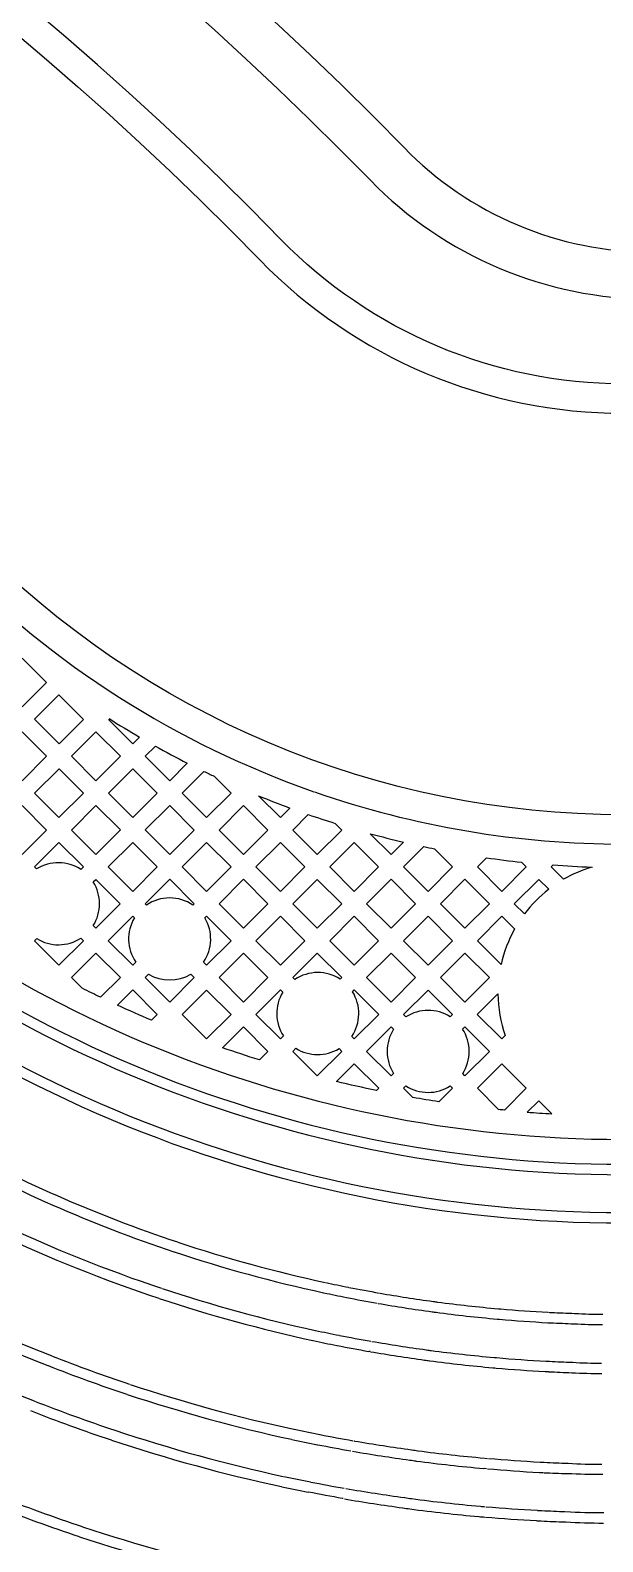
# Model space of a CAD drawing. Extents: x 3664 to 3837, y -413 to -292.
# Drawn here: x 3780.21 to 3782.69, y -331.15 to -324.6 of the extents above; entities that cross this region are included whole.
import ezdxf

# ---------------------------------------------------------------- set-up
doc = ezdxf.new("R2010")
doc.units = 0
doc.layers.add('gbr-dxf_layer0', color=7, linetype='Continuous')
doc.layers.add('gbr-outline-dxf_layer1', color=2, linetype='Continuous')

msp = doc.modelspace()

# ---------------------------------------------------------------- linework, layer by layer
at = {"layer": 'gbr-dxf_layer0'}
for p, q in [((3782.2543, -328.649), (3782.1514, -328.5461)), ((3782.1513, -328.8658), (3782.2407, -328.7764))]:
    msp.add_line(p, q, dxfattribs=at)
at = {"layer": 'gbr-dxf_layer0', "color": 2}
msp.add_line((3781.6866, -330.3268), (3781.6826, -330.326), dxfattribs=at)
at = {"layer": 'gbr-dxf_layer0', "color": 3}
for p, q in [((3781.6157, -330.7133), (3781.6196, -330.7141)), ((3782.1913, -330.8341), (3782.1808, -330.8332)), ((3782.1832, -330.7882), (3782.1958, -330.7894))]:
    msp.add_line(p, q, dxfattribs=at)
at = {"layer": 'gbr-dxf_layer0', "linetype": 'Continuous'}
for points in [[(3739.2131, -329.4113), (3739.2131, -321.546, -0.414216), (3740.0096, -320.7494), (3771.018, -320.7494, -0.202307), (3781.688, -325.2511, 0.202311), (3782.9082, -325.7659), (3788.4081, -325.7659, 0.202315), (3789.6283, -325.2511, -0.202307), (3800.2983, -320.7494), (3821.8297, -320.7494, -0.414217), (3822.6262, -321.546), (3822.6262, -324.4785)], [(3789.2243, -325.9073, -0.11836), (3788.2841, -326.1332), (3782.7843, -326.1332, -0.202298), (3781.3009, -325.5074, 0.202302), (3770.8943, -321.1167), (3739.8827, -321.1167, -0.1755), (3739.7711, -321.1637), (3739.6127, -321.3221, -0.021764), (3739.6134, -321.3375, -0.125832), (3739.5916, -321.4228), (3739.5916, -322.1669, -0.355796), (3739.5517, -322.2159)], [(3739.7191, -322.1149), (3739.7191, -321.5477, -0.377394), (3739.9863, -321.2442), (3770.8938, -321.2442, -0.202308), (3781.2095, -325.5962, 0.202304), (3782.784, -326.2607), (3788.2839, -326.2607, 0.118898), (3789.2862, -326.0189, 0.264777), (3789.5244, -325.8769, 0.049743), (3789.8584, -325.5962, -0.012228), (3790.3619, -325.104, 0.308379), (3790.5953, -324.8916, -0.021115), (3791.5364, -324.122, 0.268033), (3791.7622, -323.9562, -0.026221), (3793.0319, -323.1401, 0.214143), (3793.2321, -323.0278, -0.03315), (3794.9605, -322.2211, 0.130853), (3795.0952, -322.1695, -0.090345), (3800.1739, -321.2442), (3821.4776, -321.2442)], [(3820.1929, -322.1469), (3820.1929, -322.7441, -0.414254), (3820.1429, -322.7941), (3819.7814, -322.7941), (3819.7814, -322.8421), (3819.4528, -322.8421), (3819.4528, -322.7941), (3819.4179, -322.7941, 0.064068), (3819.2048, -322.8215, 0.013699), (3819.0529, -322.8657, 0.036904), (3819.0193, -322.8632, 0.080213), (3818.9473, -322.8749, 0.02431), (3818.6857, -322.9836), (3800.1739, -322.9836, 0.202298), (3791.1048, -326.8101, -0.202305), (3788.2842, -328.0001), (3782.7838, -328.0001, -0.202305), (3779.9631, -326.8101, 0.202298), (3770.894, -322.9836), (3742.7092, -322.9836)], [(3780.7127, -327.7468), (3780.7566, -327.7029, 0.00942), (3780.895, -327.7766)], [(3782.4711, -328.2264), (3782.4795, -328.218, 0.010165), (3782.6484, -328.227)], [(3782.6484, -328.227, 0.059315), (3782.5248, -328.2801), (3782.4711, -328.2264)], [(3782.1514, -328.5461), (3782.2575, -328.44), (3782.3129, -328.4954, 0.0726), (3782.2543, -328.649)], [(3782.2407, -328.7764, 0.081276), (3782.2715, -328.9576), (3782.2573, -328.9718), (3782.1513, -328.8658)]]:
    msp.add_lwpolyline(points, format="xyb", dxfattribs=at)
for points in [[(3780.0734, -327.427), (3780.1793, -327.3212), (3780.2852, -327.4271), (3780.1793, -327.5329)], [(3780.2332, -327.5868), (3780.339, -327.4809), (3780.4452, -327.5871), (3780.3393, -327.6929)], [(3780.0732, -327.7468), (3780.1793, -327.6407), (3780.2854, -327.7468), (3780.1793, -327.8529)], [(3780.3932, -327.7468), (3780.4991, -327.6409), (3780.605, -327.7468), (3780.4991, -327.8527)], [(3780.2332, -327.9067), (3780.3393, -327.8007), (3780.4452, -327.9066), (3780.3391, -328.0127)], [(3780.553, -327.9066), (3780.6589, -327.8007), (3780.7648, -327.9067), (3780.6589, -328.0126)], [(3780.0734, -328.0665), (3780.1793, -327.9606), (3780.2852, -328.0666), (3780.1794, -328.1724)], [(3780.393, -328.0666), (3780.4991, -327.9605), (3780.605, -328.0664), (3780.4989, -328.1725)], [(3780.7128, -328.0664), (3780.8187, -327.9606), (3780.9247, -328.0666), (3780.8188, -328.1725)], [(3781.0325, -328.0666), (3781.1385, -327.9606), (3781.2444, -328.0665), (3781.1384, -328.1725)], [(3780.5528, -328.2264), (3780.6589, -328.1203), (3780.7649, -328.2263), (3780.6588, -328.3324)], [(3780.8727, -328.2263), (3780.9786, -328.1204), (3781.0846, -328.2263), (3780.9786, -328.3323)], [(3781.1923, -328.2263), (3781.2982, -328.1204), (3781.4043, -328.2264), (3781.2983, -328.3323)], [(3781.512, -328.2264), (3781.618, -328.1204), (3781.7239, -328.2263), (3781.6179, -328.3323)], [(3781.0325, -328.3861), (3781.1384, -328.2802), (3781.2445, -328.3862), (3781.1385, -328.4922)], [(3781.3522, -328.3862), (3781.4581, -328.2803), (3781.564, -328.3862), (3781.4581, -328.4921)], [(3781.6718, -328.3862), (3781.7778, -328.2802), (3781.8838, -328.3862), (3781.7778, -328.4922)], [(3781.9915, -328.3862), (3782.0976, -328.2801), (3782.2036, -328.3861), (3782.0975, -328.4922)], [(3781.1924, -328.546), (3781.2983, -328.4401), (3781.4042, -328.546), (3781.2983, -328.6519)], [(3781.512, -328.546), (3781.6179, -328.4401), (3781.7239, -328.5461), (3781.618, -328.652)], [(3781.8317, -328.5461), (3781.9377, -328.4401), (3782.0437, -328.5461), (3781.9377, -328.6521)], [(3781.0324, -328.706), (3781.1385, -328.5999), (3781.2444, -328.7058), (3781.1383, -328.8119)], [(3781.6719, -328.7059), (3781.7778, -328.6), (3781.8838, -328.706), (3781.7779, -328.8119)], [(3781.9916, -328.706), (3782.0975, -328.6), (3782.2034, -328.7059), (3782.0974, -328.8119)], [(3780.8727, -328.8658), (3780.9786, -328.7599), (3781.0844, -328.8658), (3780.9786, -328.9716)]]:
    msp.add_lwpolyline(points, close=True, dxfattribs=at)
for points in [[(3780.553, -327.5871), (3780.6589, -327.6929), (3780.688, -327.6638)], [(3780.895, -327.7766), (3780.8187, -327.8528), (3780.7127, -327.7468)], [(3781.3398, -327.9711), (3781.2982, -328.0127), (3781.2036, -327.918)], [(3781.8314, -328.1189), (3781.7778, -328.1725), (3781.6877, -328.0824)], [(3782.3676, -329.2891), (3782.4172, -329.2394), (3782.4743, -329.2965)]]:
    msp.add_lwpolyline(points, dxfattribs=at)
for points in [[(3780.8726, -327.9067), (3780.967, -327.8123, 0.002994), (3781.0113, -327.8335), (3781.0846, -327.9068), (3780.9786, -328.0127)], [(3781.3521, -328.0665), (3781.4193, -327.9994, 0.007352), (3781.5353, -328.0377), (3781.5641, -328.0666), (3781.4581, -328.1726)], [(3780.2332, -328.2263), (3780.3391, -328.1204), (3780.445, -328.2264), (3780.4343, -328.2371, 0.293128), (3780.2424, -328.2354)], [(3781.8316, -328.2263), (3781.9194, -328.1385, 0.002876), (3781.9655, -328.148), (3782.0437, -328.2263), (3781.9377, -328.3323)], [(3782.1515, -328.2263), (3782.191, -328.1868, 0.009193), (3782.3427, -328.2058), (3782.3634, -328.2264), (3782.2575, -328.3323)], [(3780.4875, -328.4806, 0.287854), (3780.4877, -328.2915), (3780.4989, -328.2803), (3780.6049, -328.3863), (3780.4991, -328.4921)], [(3780.7127, -328.3863), (3780.8188, -328.2802), (3780.9247, -328.3861), (3780.919, -328.3919, 0.309326), (3780.7182, -328.3918)], [(3782.3114, -328.3861), (3782.4173, -328.2803), (3782.4605, -328.3235, 0.066056), (3782.3554, -328.4301)], [(3780.5529, -328.546), (3780.6588, -328.4402), (3780.666, -328.4473, 0.292857), (3780.6718, -328.639), (3780.6589, -328.652)], [(3780.9653, -328.6389, 0.292402), (3780.9712, -328.4474), (3780.9786, -328.44), (3781.0846, -328.546), (3780.9786, -328.6521)], [(3780.2332, -328.546), (3780.2426, -328.5366, 0.292321), (3780.4341, -328.5349), (3780.4452, -328.546), (3780.3392, -328.652)], [(3780.393, -328.7058), (3780.4991, -328.5999), (3780.605, -328.7059), (3780.5194, -328.7915, -0.004265), (3780.4396, -328.7524)], [(3781.3522, -328.7058), (3781.4581, -328.5999), (3781.5641, -328.7059), (3781.5572, -328.7128, 0.301117), (3781.3608, -328.7145)], [(3780.7128, -328.7059), (3780.7274, -328.6913, 0.276082), (3780.9098, -328.6912), (3780.9247, -328.706), (3780.8188, -328.8119)], [(3780.5928, -328.8259), (3780.6589, -328.7597), (3780.7649, -328.8658), (3780.7399, -328.8908, -0.007682)], [(3781.1922, -328.8658), (3781.2983, -328.7597), (3781.3082, -328.7696, 0.288193), (3781.3112, -328.9588), (3781.2982, -328.9718)], [(3781.6076, -328.9613, 0.297168), (3781.6106, -328.7671), (3781.618, -328.7597), (3781.724, -328.8658), (3781.6181, -328.9717)], [(3781.8318, -328.8657), (3781.9377, -328.7599), (3782.0436, -328.8658), (3782.0337, -328.8757, 0.292056), (3781.8423, -328.8762)], [(3781.048, -329.01), (3781.1383, -328.9197), (3781.2443, -329.0257), (3781.2071, -329.0629, -0.008009)], [(3781.672, -329.0256), (3781.7779, -328.9196), (3781.7885, -328.9302, 0.291063), (3781.7883, -329.121), (3781.7778, -329.1315)], [(3782.0878, -328.9293), (3782.0974, -328.9196), (3782.2035, -329.0256), (3782.0976, -329.1315), (3782.088, -329.1219, 0.143795), (3782.1162, -329.0258, 0.144411)], [(3781.3521, -329.0257), (3781.3654, -329.0123, 0.284262), (3781.5525, -329.0139), (3781.5642, -329.0256), (3781.4581, -329.1317)], [(3781.5413, -329.1563), (3781.6181, -329.0795), (3781.724, -329.1854), (3781.714, -329.1953, -0.008457)], [(3782.1515, -329.1854), (3782.2573, -329.0795), (3782.3634, -329.1855), (3782.2686, -329.2803, -0.001288), (3782.2438, -329.2777)], [(3781.8317, -329.1854), (3781.8419, -329.1751, 0.293343), (3782.034, -329.1757), (3782.0437, -329.1854), (3781.9847, -329.2444, -0.005465), (3781.8721, -329.2257)]]:
    msp.add_lwpolyline(points, format="xyb", close=True, dxfattribs=at)
at = {"layer": 'gbr-dxf_layer0', "color": 3, "linetype": 'Continuous'}
for points in [[(3782.6947, -330.8599, -0.039457), (3782.6912, -330.86, -0.013349), (3782.5417, -330.8557)], [(3781.5706, -330.9638, -0.033027), (3781.5677, -330.9634, -0.005377), (3781.42, -330.9358)]]:
    msp.add_lwpolyline(points, format="xyb", dxfattribs=at)
at = {"layer": 'gbr-dxf_layer0'}
for centre, radius, start, end in [((3782.784, -324.0621), 4.0656, 224.29062, 250.74794), ((3782.784, -324.0621), 4.1672, 237.68269, 239.80244), ((3782.7839, -324.0621), 5.3452, 224.27716, 269.96309), ((3782.784, -324.0622), 4.1672, 247.71199, 249.72247), ((3782.7839, -324.0621), 4.0655, 250.79397, 269.99567), ((3782.7839, -324.0621), 4.1671, 254.74935, 256.78658), ((3782.7839, -324.0621), 5.2435, 265.44645, 266.61545)]:
    msp.add_arc(centre, radius, start, end, dxfattribs=at)
at = {"layer": 'gbr-dxf_layer0', "color": 1}
for centre, radius, start, end in [((3782.7836, -324.0621), 5.453, 224.2664, 269.97714), ((3782.7836, -324.0621), 5.498, 224.25284, 269.99556), ((3782.7833, -324.0619), 5.6625, 224.25723, 269.98642), ((3782.7833, -324.0619), 5.7075, 224.26992, 269.9969)]:
    msp.add_arc(centre, radius, start, end, dxfattribs=at)
at = {"layer": 'gbr-dxf_layer0', "color": 2}
for centre, radius, start, end in [((3782.7835, -324.0621), 6.1032, 241.06063, 251.55579), ((3782.7831, -324.0619), 6.3603, 237.95398, 251.5602), ((3782.7831, -324.0619), 6.3153, 237.96537, 251.54201), ((3782.7835, -324.0621), 6.1482, 241.04878, 251.5448), ((3782.7842, -324.0621), 6.1034, 251.56084, 257.78096), ((3782.7843, -324.0621), 6.1484, 251.54907, 257.79901), ((3782.7846, -324.0623), 6.3153, 251.547, 257.7953), ((3782.5372, -325.2195), 4.9198, 257.76342, 258.94499), ((3782.7783, -324.0608), 6.1033, 258.82061, 260.08087), ((3782.7846, -324.0623), 6.3603, 251.56508, 257.78469), ((3782.5371, -325.2195), 4.9648, 257.78676, 258.93226), ((3782.7781, -324.0608), 6.1483, 258.8114, 260.07138), ((3782.7824, -324.0616), 6.1483, 260.07043, 262.26803), ((3782.7824, -324.0616), 6.1033, 260.08129, 262.25039), ((3782.0431, -329.6148), 0.5013, 260.68116, 262.59056), ((3782.7792, -324.0613), 6.1033, 262.47256, 264.95475), ((3782.0431, -329.6147), 0.5463, 260.88563, 262.47085), ((3782.7792, -324.0613), 6.1483, 262.4615, 264.94399), ((3782.3077, -329.3925), 0.7963, 265.01729, 265.63542), ((3782.3077, -329.3925), 0.7513, 265.09782, 265.71178), ((3782.7865, -324.0619), 6.1484, 264.97352, 266.92418), ((3782.7865, -324.0618), 6.1034, 264.98461, 266.90744), ((3782.5023, -329.2429), 0.9145, 267.2857, 268.04737), ((3782.7811, -324.0616), 6.1032, 267.10258, 268.04303), ((3782.695, -328.0555), 2.1094, 266.72017, 269.9838), ((3782.5336, -325.2188), 5.1319, 257.8172, 258.9828), ((3782.7744, -324.0603), 6.3151, 258.85767, 260.11769), ((3782.5023, -329.2429), 0.9596, 267.3927, 267.98074), ((3782.7813, -324.0616), 6.1482, 267.09018, 268.03115), ((3782.695, -328.0555), 2.1543, 266.68941, 269.97112), ((3782.5336, -325.2188), 5.1769, 257.80419, 258.97007), ((3782.7743, -324.0603), 6.3601, 258.84802, 260.10785), ((3782.7785, -324.061), 6.3151, 260.11794, 262.27908), ((3782.044, -329.6148), 0.7133, 260.94565, 262.49347), ((3782.7795, -324.0613), 6.3152, 262.47075, 264.95306), ((3782.7785, -324.061), 6.3601, 260.13577, 262.26917), ((3782.0441, -329.6148), 0.7583, 260.84404, 262.39701), ((3782.7795, -324.0613), 6.3602, 262.46002, 264.9426), ((3782.3205, -329.3938), 0.9631, 264.32509, 264.77447), ((3782.7814, -324.0615), 6.3152, 265.03277, 266.97793), ((3782.5169, -329.2437), 1.1264, 266.57803, 267.21976), ((3782.7821, -324.0616), 6.3153, 267.10778, 268.01245), ((3782.6913, -328.0553), 2.3214, 266.87224, 269.95897), ((3782.3205, -329.3938), 1.0081, 264.25747, 264.88045), ((3782.7813, -324.0615), 6.3602, 265.05018, 266.96865), ((3782.5168, -329.2437), 1.1714, 266.52771, 267.17066), ((3782.7823, -324.0616), 6.3603, 267.09613, 268.00129), ((3782.6913, -328.0553), 2.3664, 266.84358, 270.00177)]:
    msp.add_arc(centre, radius, start, end, dxfattribs=at)
at = {"layer": 'gbr-dxf_layer0', "color": 3}
for centre, radius, start, end in [((3782.783, -324.0619), 6.7535, 241.06556, 248.50544), ((3782.7829, -324.0619), 6.7985, 241.05547, 248.49522), ((3782.7835, -324.0621), 6.9629, 241.06084, 248.50122), ((3782.7839, -324.0624), 6.7984, 248.49608, 251.55182), ((3782.784, -324.0624), 6.7534, 248.5054, 251.5338), ((3782.7828, -324.0618), 6.7985, 251.58014, 257.80247), ((3782.7828, -324.0618), 6.7535, 251.5632, 257.81244), ((3782.7844, -324.0626), 7.0078, 248.49282, 251.53795), ((3782.7844, -324.0626), 6.9628, 248.50288, 251.54791), ((3782.783, -324.0621), 7.0078, 251.55959, 257.80978), ((3782.783, -324.0621), 6.9628, 251.56937, 257.79377), ((3782.536, -325.2193), 5.6151, 257.78046, 258.94256), ((3782.536, -325.2193), 5.5701, 257.79169, 258.95397), ((3782.7723, -324.0595), 6.7536, 258.88147, 260.10816), ((3782.7739, -324.0605), 6.753, 260.16251, 262.27608), ((3782.7722, -324.0595), 6.7986, 258.87287, 260.09922), ((3782.774, -324.0606), 6.798, 260.15217, 262.26587), ((3782.0504, -329.6158), 1.1513, 260.8805, 262.16601), ((3782.7773, -324.0614), 6.7531, 262.48856, 264.93571), ((3782.0505, -329.6158), 1.1963, 260.82043, 262.10536), ((3782.7772, -324.0614), 6.7981, 262.47924, 264.95148), ((3782.7866, -324.0621), 6.7981, 265.00555, 266.91115), ((3782.7866, -324.0621), 6.7531, 265.00896, 266.92029), ((3782.5254, -329.2442), 1.5645, 266.32328, 266.83249), ((3782.7742, -324.0613), 6.7533, 267.17, 268.04493), ((3782.698, -328.0557), 2.7593, 266.82876, 269.86252), ((3782.5328, -325.2185), 5.7795, 257.81422, 258.98695), ((3782.78, -324.061), 6.963, 258.81939, 260.03615), ((3782.5256, -329.2442), 1.6095, 266.27714, 266.89265), ((3782.7742, -324.0613), 6.7983, 267.1849, 268.03529), ((3782.5328, -325.2185), 5.8245, 257.83284, 258.97468), ((3782.7762, -324.061), 7.0073, 260.13254, 262.22655), ((3782.7762, -324.061), 6.9623, 260.1169, 262.23607), ((3782.0446, -329.615), 1.3606, 261.22923, 262.43561), ((3782.7786, -324.0616), 6.9624, 262.4735, 264.93119), ((3782.0448, -329.6151), 1.4056, 261.17118, 262.38009), ((3782.7787, -324.0616), 7.0074, 262.46326, 264.9214), ((3782.3119, -329.3931), 1.6556, 264.71467, 265.5553), ((3782.3119, -329.3931), 1.6106, 264.75383, 265.49015), ((3782.7899, -324.0623), 6.9624, 265.057, 266.88359), ((3782.5175, -329.2437), 1.774, 266.60903, 267.16514), ((3782.7852, -324.0619), 6.9627, 267.08323, 267.92054), ((3782.6989, -328.0557), 2.9689, 266.83186, 270.00107), ((3782.79, -324.0623), 7.0074, 265.05788, 266.87399), ((3782.5175, -329.2437), 1.819, 266.57189, 267.12949), ((3782.7853, -324.0619), 7.0077, 267.07337, 267.93465), ((3782.699, -328.0557), 3.0139, 266.86596, 269.97974)]:
    msp.add_arc(centre, radius, start, end, dxfattribs=at)
at = {"layer": 'gbr-dxf_layer0', "color": 4}
for centre, radius, start, end in [((3782.7876, -324.0636), 7.4037, 248.50291, 251.51567), ((3782.7876, -324.0636), 7.4487, 248.51208, 251.52496), ((3782.7836, -324.0621), 7.4038, 251.55802, 257.40572), ((3782.7836, -324.0621), 7.4488, 251.56714, 257.38983)]:
    msp.add_arc(centre, radius, start, end, dxfattribs=at)
at = {"layer": 'gbr-outline-dxf_layer1', "linetype": 'Continuous'}
msp.add_lwpolyline([(3739.0097, -333.1459), (3739.0097, -321.546, -0.414215), (3740.0097, -320.546), (3771.0177, -320.546, -0.202312), (3781.8338, -325.1091, 0.202309), (3782.9082, -325.5625), (3788.4081, -325.5625, 0.202214), (3789.4821, -325.1095, -0.202322), (3800.2986, -320.546), (3821.8297, -320.546, -0.414215), (3822.8297, -321.546), (3822.8297, -333.1459, -0.414215), (3821.8297, -334.1459), (3800.7131, -334.1459, 0.196009), (3798.9654, -334.8586, -0.196007), (3788.4081, -339.1624), (3782.9082, -339.1624, -0.196007), (3772.351, -334.8586, 0.196013), (3770.6032, -334.1459), (3740.0097, -334.1459, -0.414215)], format="xyb", close=True, dxfattribs=at)

doc.saveas('drawing.dxf')
